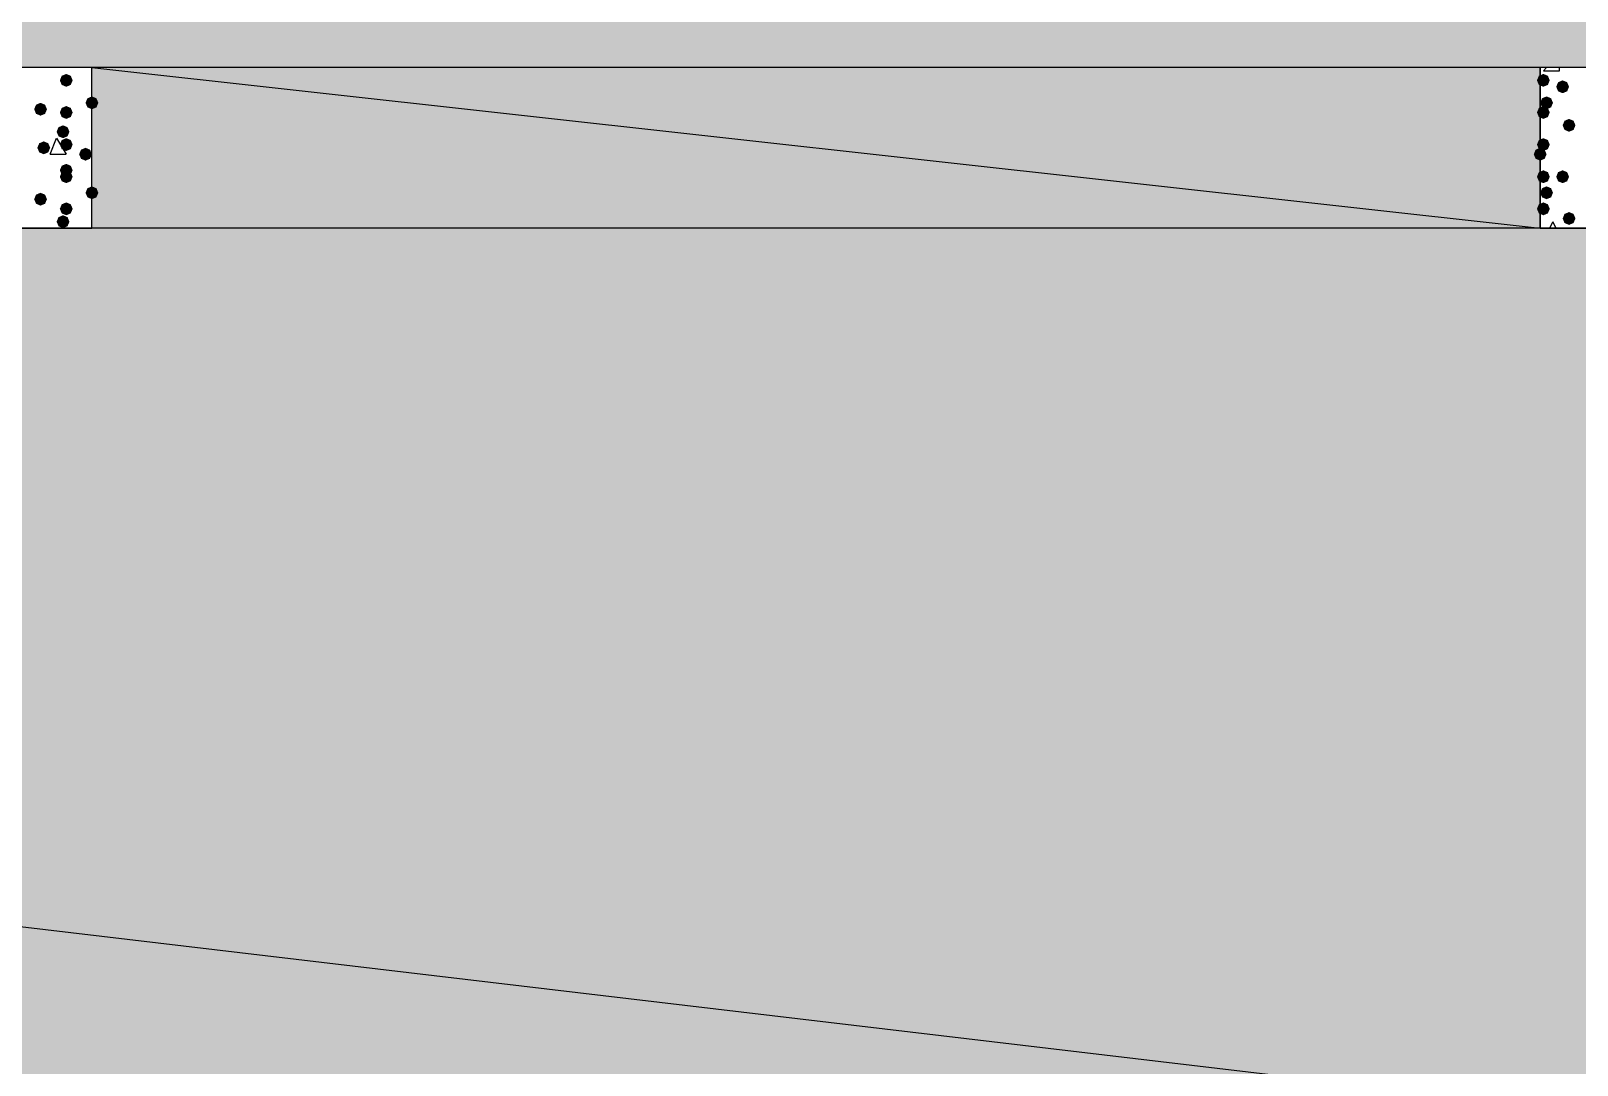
# Model space of a CAD drawing. Header units: millimetres. Extents: x 0 to 420, y 0 to 297.
# Drawn here: x 111.34 to 131.72, y 193.61 to 207.24 of the extents above; entities that cross this region are included whole.
import ezdxf

# ---------------------------------------------------------------- set-up
doc = ezdxf.new("R2010")
doc.units = ezdxf.units.MM
doc.layers.get('0').update_dxf_attribs({"linetype": 'CONTINUOUS'})

msp = doc.modelspace()

# ---------------------------------------------------------------- hatches: boundary and pattern name
at = {"true_color": 0x000008}
h = msp.add_hatch(color=0, dxfattribs=at)
h.paths.add_polyline_path([(379.518333, 225.806), (33.401, 225.806), (379.518333, 206.756)], flags=0)
h.paths.add_polyline_path([(33.401, 225.806), (379.518333, 206.756), (33.401, 206.756)], flags=0)
h = msp.add_hatch(color=0, dxfattribs=at)
h.paths.add_polyline_path([(131.233333, 206.756), (112.141, 206.756), (131.233333, 204.639333)], flags=0)
h.paths.add_polyline_path([(112.141, 206.756), (131.233333, 204.639333), (112.141, 204.639333)], flags=0)
at = {"true_color": 0x000007}
for points in [[(111.887, 206.586667), (111.862129, 206.526871), (111.802333, 206.502), (111.742538, 206.526871), (111.717667, 206.586667), (111.742537, 206.646462), (111.802333, 206.671333), (111.862129, 206.646463)], [(111.887, 206.586667), (111.862129, 206.526871), (111.802333, 206.502), (111.742538, 206.526871), (111.717667, 206.586667), (111.742537, 206.646462), (111.802333, 206.671333), (111.862129, 206.646463)], [(131.360333, 206.586667), (131.335463, 206.526871), (131.275667, 206.502), (131.215871, 206.526871), (131.191, 206.586667), (131.215871, 206.646462), (131.275667, 206.671333), (131.335462, 206.646463)], [(131.614333, 206.502), (131.589463, 206.442204), (131.529667, 206.417333), (131.469871, 206.442204), (131.445, 206.502), (131.469871, 206.561796), (131.529667, 206.586667), (131.589462, 206.561796)], [(111.548333, 206.205667), (111.523463, 206.145871), (111.463667, 206.121), (111.403871, 206.145871), (111.379, 206.205667), (111.403871, 206.265462), (111.463667, 206.290333), (111.523462, 206.265463)], [(112.225667, 206.290333), (112.200796, 206.230537), (112.141, 206.205667), (112.081204, 206.230537), (112.056333, 206.290333), (112.081204, 206.350129), (112.141, 206.375), (112.200796, 206.350129)], [(131.402667, 206.290333), (131.377796, 206.230537), (131.318, 206.205667), (131.258204, 206.230537), (131.233333, 206.290333), (131.258204, 206.350129), (131.318, 206.375), (131.377796, 206.350129)], [(111.887, 206.163333), (111.862129, 206.103537), (111.802333, 206.078667), (111.742538, 206.103537), (111.717667, 206.163333), (111.742537, 206.223129), (111.802333, 206.248), (111.862129, 206.223129)], [(131.360333, 206.163333), (131.335463, 206.103537), (131.275667, 206.078667), (131.215871, 206.103537), (131.191, 206.163333), (131.215871, 206.223129), (131.275667, 206.248), (131.335462, 206.223129)], [(131.699, 205.994), (131.674129, 205.934204), (131.614333, 205.909333), (131.554537, 205.934204), (131.529667, 205.994), (131.554537, 206.053796), (131.614333, 206.078667), (131.674129, 206.053796)], [(111.844667, 205.909333), (111.819796, 205.849538), (111.76, 205.824667), (111.700204, 205.849538), (111.675333, 205.909333), (111.700204, 205.969129), (111.76, 205.994), (111.819796, 205.969129)], [(111.590667, 205.697667), (111.565796, 205.637871), (111.506, 205.613), (111.446204, 205.637871), (111.421333, 205.697667), (111.446204, 205.757462), (111.506, 205.782333), (111.565796, 205.757463)], [(111.887, 205.74), (111.862129, 205.680204), (111.802333, 205.655333), (111.742538, 205.680204), (111.717667, 205.74), (111.742537, 205.799796), (111.802333, 205.824667), (111.862129, 205.799796)], [(112.141, 205.613), (112.116129, 205.553204), (112.056333, 205.528333), (111.996537, 205.553204), (111.971667, 205.613), (111.996537, 205.672796), (112.056333, 205.697667), (112.116129, 205.672796)], [(131.318, 205.613), (131.293129, 205.553204), (131.233333, 205.528333), (131.173537, 205.553204), (131.148667, 205.613), (131.173537, 205.672796), (131.233333, 205.697667), (131.293129, 205.672796)], [(131.360333, 205.74), (131.335463, 205.680204), (131.275667, 205.655333), (131.215871, 205.680204), (131.191, 205.74), (131.215871, 205.799796), (131.275667, 205.824667), (131.335462, 205.799796)], [(111.887, 205.401333), (111.862129, 205.341537), (111.802333, 205.316667), (111.742538, 205.341537), (111.717667, 205.401333), (111.742537, 205.461129), (111.802333, 205.486), (111.862129, 205.461129)], [(111.887, 205.316667), (111.862129, 205.256871), (111.802333, 205.232), (111.742538, 205.256871), (111.717667, 205.316667), (111.742537, 205.376462), (111.802333, 205.401333), (111.862129, 205.376463)], [(131.360333, 205.316667), (131.335463, 205.256871), (131.275667, 205.232), (131.215871, 205.256871), (131.191, 205.316667), (131.215871, 205.376462), (131.275667, 205.401333), (131.335462, 205.376463)], [(131.614333, 205.316667), (131.589463, 205.256871), (131.529667, 205.232), (131.469871, 205.256871), (131.445, 205.316667), (131.469871, 205.376462), (131.529667, 205.401333), (131.589462, 205.376463)], [(111.548333, 205.020333), (111.523463, 204.960537), (111.463667, 204.935667), (111.403871, 204.960537), (111.379, 205.020333), (111.403871, 205.080129), (111.463667, 205.105), (111.523462, 205.080129)], [(112.225667, 205.105), (112.200796, 205.045204), (112.141, 205.020333), (112.081204, 205.045204), (112.056333, 205.105), (112.081204, 205.164796), (112.141, 205.189667), (112.200796, 205.164796)], [(131.402667, 205.105), (131.377796, 205.045204), (131.318, 205.020333), (131.258204, 205.045204), (131.233333, 205.105), (131.258204, 205.164796), (131.318, 205.189667), (131.377796, 205.164796)], [(111.887, 204.893333), (111.862129, 204.833537), (111.802333, 204.808667), (111.742538, 204.833537), (111.717667, 204.893333), (111.742537, 204.953129), (111.802333, 204.978), (111.862129, 204.953129)], [(131.360333, 204.893333), (131.335463, 204.833537), (131.275667, 204.808667), (131.215871, 204.833537), (131.191, 204.893333), (131.215871, 204.953129), (131.275667, 204.978), (131.335462, 204.953129)], [(111.844667, 204.724), (111.819796, 204.664204), (111.76, 204.639333), (111.700204, 204.664204), (111.675333, 204.724), (111.700204, 204.783796), (111.76, 204.808667), (111.819796, 204.783796)], [(131.699, 204.766333), (131.674129, 204.706537), (131.614333, 204.681667), (131.554537, 204.706537), (131.529667, 204.766333), (131.554537, 204.826129), (131.614333, 204.851), (131.674129, 204.826129)]]:
    msp.add_hatch(color=0, dxfattribs=at).paths.add_polyline_path(points, flags=0)
at = {"true_color": 0x000008}
h = msp.add_hatch(color=0, dxfattribs=at)
h.paths.add_polyline_path([(194.775667, 204.639333), (33.401, 204.639333), (194.775667, 185.547)], flags=0)
h.paths.add_polyline_path([(33.401, 204.639333), (194.775667, 185.547), (33.401, 185.547)], flags=0)

# ---------------------------------------------------------------- linework, layer by layer
at = {"color": 0, "true_color": 0x000008}
for points in [[(33.401, 225.806), (379.518333, 206.756), (33.401, 206.756)], [(131.233333, 206.756), (112.141, 206.756), (131.233333, 204.639333)], [(112.141, 206.756), (131.233333, 204.639333), (112.141, 204.639333)], [(194.775667, 204.639333), (33.401, 204.639333), (194.775667, 185.547)], [(33.401, 204.639333), (194.775667, 185.547), (33.401, 185.547)]]:
    msp.add_lwpolyline(points, close=True, dxfattribs=at)
at = {"color": 0, "true_color": 0x000007}
for points in [[(110.024333, 206.756), (110.024333, 204.639333), (112.141, 204.639333), (112.141, 206.756)], [(131.233333, 206.756), (131.233333, 204.639333), (133.35, 204.639333), (133.35, 206.756)]]:
    msp.add_lwpolyline(points, close=True, dxfattribs=at)
for points in [[(131.275667, 206.713667), (131.318, 206.756)], [(131.275667, 206.713667), (131.487333, 206.713667)], [(131.487333, 206.713667), (131.487333, 206.756)], [(111.590667, 205.613), (111.675333, 205.824667), (111.802333, 205.613)], [(111.590667, 205.613), (111.802333, 205.613)], [(131.360333, 204.639333), (131.402667, 204.724)], [(131.445, 204.639333), (131.402667, 204.724)]]:
    msp.add_lwpolyline(points, dxfattribs=at)

doc.saveas('drawing.dxf')
